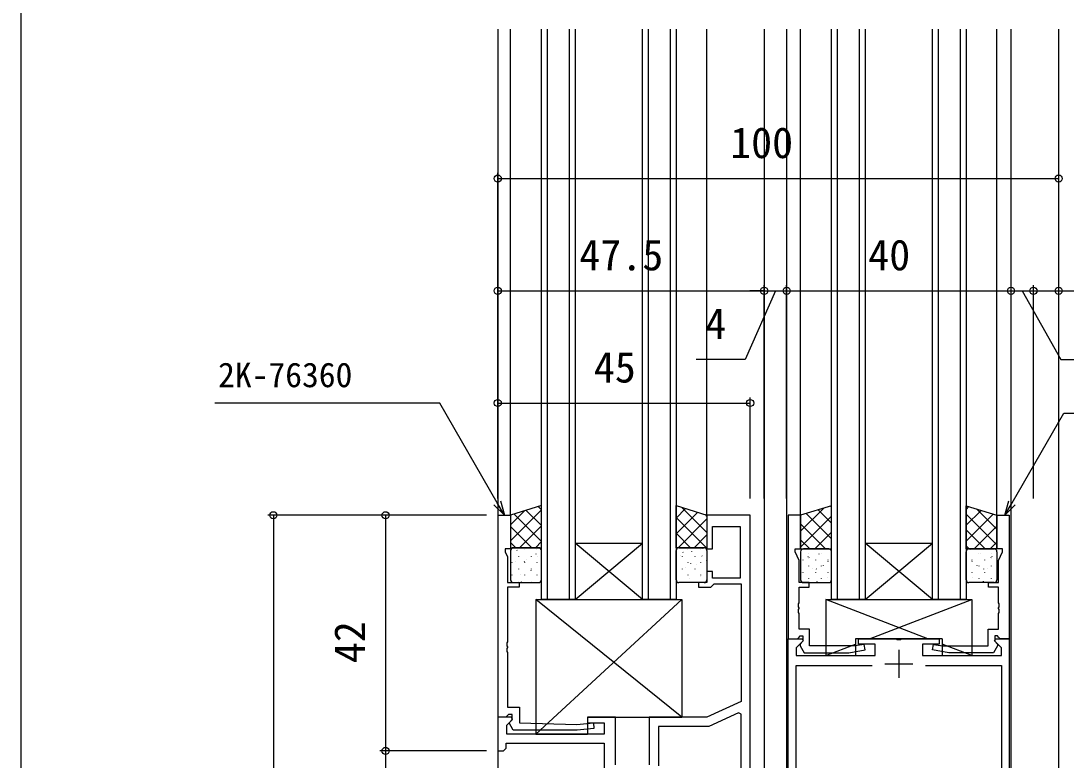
# Model space of a CAD drawing. Units: millimetres, scale not verified. Extents: x -437 to 438, y -681 to 679.
# Drawn here: x -436.7 to -250.4, y 3 to 134.7 of the extents above; entities that cross this region are included whole.
import ezdxf
from ezdxf.enums import TextEntityAlignment as Align

# ---------------------------------------------------------------- set-up
doc = ezdxf.new("R2010")
doc.units = ezdxf.units.MM
doc.header["$LTSCALE"] = 4
for name, color, linetype in [('0-2_YKK_11', 7, 'Continuous'), ('0-3_YKK_12', 2, 'Continuous'), ('0-4_YKK_13', 4, 'Continuous'), ('0-6_YKK_D', 6, 'Continuous'), ('0-7_YKK_ZWAK', 7, 'Continuous')]:
    doc.layers.add(name, color=color, linetype=linetype)
doc.styles.add('ＭＳ ゴシック', font='')
doc.styles.get('ＭＳ ゴシック').set_extended_font_data('MS Gothic')

msp = doc.modelspace()

# ---------------------------------------------------------------- linework, layer by layer
at = {"layer": '0-2_YKK_11'}
for p, q in [((-280.2, 22.6), (-280.2, 17.6)), ((-282.7, 20.1), (-277.7, 20.1))]:
    msp.add_line(p, q, dxfattribs=at)
for points in [[(-351.6, 10.6), (-351.6, 46.6), (-349.4, 46.6), (-349.4, 40.6), (-350.4, 40.6), (-350.4, 40.1), (-349.97, 39.178), (-349.97, 34.6), (-347.9, 34.6), (-347.9, 33.8), (-349.97, 33.8), (-349.97, 24.058), (-350.09, 23.875), (-350.09, 23.325), (-349.97, 23.142), (-349.97, 23.058), (-350.09, 22.875), (-350.09, 22.325), (-349.97, 22.142), (-349.97, 12.4), (-347.8, 12.4), (-347.8, 9.6), (-337.6, 9.3), (-334.65, 9.597), (-334.55, 8.603), (-337.55, 8.3), (-348.923, 8.3), (-349.674, 9.6), (-349.1, 10.174), (-349.1, 11.1), (-349.77, 11.1), (-349.97, 10.9), (-350.27, 10.6)], [(-299.9, 46.6), (-299.9, 24.6), (-298.27, 24.6), (-297.97, 24.9), (-297.77, 25.1), (-297.3, 25.1), (-297.3, 24.15), (-297.8, 23.65), (-297.8, 23.312), (-297.1, 22.1), (-289.092, 22.1), (-286.213, 22.608), (-286.387, 23.592), (-288.045, 23.3), (-296.1, 23.3), (-296.1, 26.3), (-297.97, 26.3), (-297.97, 29.092), (-298.09, 29.275), (-298.09, 29.825), (-297.97, 30.008), (-297.97, 30.092), (-298.09, 30.275), (-298.09, 30.825), (-297.97, 31.008), (-297.97, 33.8), (-296.2, 33.8), (-296.2, 34.6), (-297.97, 34.6), (-297.97, 38.535), (-298.7, 40.1), (-298.7, 40.6), (-297.7, 40.6), (-297.7, 46.6)], [(-260.5, 46.6), (-260.5, 24.6), (-262.13, 24.6), (-262.43, 24.9), (-262.63, 25.1), (-263.1, 25.1), (-263.1, 24.15), (-262.6, 23.65), (-262.6, 23.312), (-263.3, 22.1), (-271.308, 22.1), (-274.187, 22.608), (-274.013, 23.592), (-272.355, 23.3), (-264.3, 23.3), (-264.3, 26.3), (-262.43, 26.3), (-262.43, 29.092), (-262.31, 29.275), (-262.31, 29.825), (-262.43, 30.008), (-262.43, 30.092), (-262.31, 30.275), (-262.31, 30.825), (-262.43, 31.008), (-262.43, 33.8), (-264.2, 33.8), (-264.2, 34.6), (-262.43, 34.6), (-262.43, 38.535), (-261.7, 40.1), (-261.7, 40.6), (-262.7, 40.6), (-262.7, 46.6)]]:
    msp.add_lwpolyline(points, close=True, dxfattribs=at)
for points in [[(-306.7, -73.4), (-306.7, 46.6), (-314.4, 46.6), (-314.4, 40.6), (-313.4, 40.6), (-313.4, 44.6), (-308.5, 44.6), (-308.5, 35.4), (-313.4, 35.4), (-313.4, 36.6), (-314.4, 36.6), (-314.4, 34.6), (-315.9, 34.6), (-315.9, 33.8), (-313.7, 33.8), (-313.4, 34.1), (-313.1, 34.4), (-308.33, 34.4), (-308.33, 13.43), (-314.4, 10.6), (-324.7, 10.6), (-324.7, 2.1)], [(-299.9, -63.4), (-299.9, 24.6), (-297.424, 24.6), (-297.264, 24.212), (-298.5, 22.976), (-298.5, 21.6), (-284.4, 21.6), (-284.4, 23.6), (-287.4, 23.6), (-287.4, 24.6), (-280.658, 24.6), (-280.475, 24.48), (-279.925, 24.48), (-279.742, 24.6), (-273, 24.6), (-273, 23.6), (-276, 23.6), (-276, 21.6), (-261.9, 21.6), (-261.9, 22.976), (-263.136, 24.212), (-262.976, 24.6), (-260.5, 24.6)], [(-260.5, 24.6), (-260.5, -63.4)], [(-294.682, -30), (-298.5, -30), (-298.5, 19.8), (-284.976, 19.8)], [(-275.424, 19.8), (-261.9, 19.8), (-261.9, -30), (-265.718, -30)], [(-334.337, -61.77), (-308.33, -61.77), (-308.33, 11.121), (-308.793, 11.416), (-314.039, 8.97), (-323.07, 8.97), (-323.07, 1.97)], [(-330.7, 2.1), (-330.7, 10.6), (-335.7, 10.6), (-335.7, 9.6), (-332.7, 9.6), (-332.7, 7.6), (-350.07, 7.6), (-350.07, 9.206), (-349.064, 10.212), (-349.224, 10.6), (-351.7, 10.6), (-351.7, 4.6), (-350.7, 4.6), (-350.2, 5.1), (-350.2, 5.97), (-332.7, 5.97), (-332.7, 1.6)]]:
    msp.add_lwpolyline(points, dxfattribs=at)
at = {"layer": '0-3_YKK_12'}
for p, q in [((-351.7, 133.2), (-351.7, -73.4)), ((-349.4, 46.6), (-349.4, 133.2)), ((-343.9, 31.6), (-343.9, 133.2)), ((-342.9, 133.2), (-342.9, 31.6)), ((-338.9, 31.6), (-338.9, 133.2)), ((-337.9, 133.2), (-337.9, 31.6)), ((-325.9, 31.6), (-325.9, 133.2)), ((-324.9, 133.2), (-324.9, 31.6)), ((-320.9, 31.6), (-320.9, 133.2)), ((-319.9, 133.2), (-319.9, 31.6)), ((-314.4, 46.6), (-314.4, 133.2)), ((-304.2, 133.2), (-304.2, -73.4)), ((-300.2, 133.2), (-300.2, -63.4)), ((-297.7, 46.6), (-297.7, 133.2)), ((-292.2, 31.6), (-292.2, 133.2)), ((-291.2, 133.2), (-291.2, 31.6)), ((-287.2, 31.6), (-287.2, 133.2)), ((-286.2, 133.2), (-286.2, 31.6)), ((-274.2, 31.6), (-274.2, 133.2)), ((-273.2, 133.2), (-273.2, 31.6)), ((-269.2, 31.6), (-269.2, 133.2)), ((-268.2, 133.2), (-268.2, 31.6)), ((-262.7, 46.6), (-262.7, 133.2)), ((-260.2, -63.4), (-260.2, 133.2)), ((-337.9, 41.6), (-325.9, 41.6)), ((-337.9, 31.6), (-325.9, 41.6)), ((-325.9, 31.6), (-337.9, 41.6)), ((-286.2, 41.6), (-274.2, 41.6)), ((-286.2, 31.6), (-274.2, 41.6)), ((-274.2, 31.6), (-286.2, 41.6)), ((-337.9, 31.6), (-343.9, 31.6)), ((-337.9, 31.6), (-325.9, 31.6)), ((-319.9, 31.6), (-325.9, 31.6)), ((-286.2, 31.6), (-292.2, 31.6)), ((-286.2, 31.6), (-274.2, 31.6)), ((-268.2, 31.6), (-274.2, 31.6)), ((-268.2, 31.6), (-274.2, 31.6))]:
    msp.add_line(p, q, dxfattribs=at)
msp.add_lwpolyline([(-257.7, -98.4), (-251.7, -98.4), (-251.7, -73.4), (-251.7, 133.2)], dxfattribs=at)
at = {"layer": '0-4_YKK_13'}
for p, q in [((-349.4, 42.065), (-343.9, 47.565)), ((-349.4, 44.894), (-346.908, 47.386)), ((-348.771, 46.798), (-343.9, 41.928)), ((-346.62, 47.476), (-343.9, 44.756)), ((-344.47, 48.154), (-343.9, 47.584)), ((-319.9, 46.109), (-318.209, 47.801)), ((-319.9, 43.281), (-316.058, 47.123)), ((-318.868, 48.008), (-314.4, 43.54)), ((-314.738, 46.706), (-314.4, 46.369)), ((-297.7, 43.736), (-293.555, 47.881)), ((-297.7, 46.565), (-297.649, 46.616)), ((-296.724, 46.902), (-292.2, 42.377)), ((-294.564, 47.569), (-292.2, 45.206)), ((-292.403, 48.237), (-292.2, 48.034)), ((-267.691, 48.143), (-268.2, 47.634)), ((-265.531, 47.475), (-268.2, 44.806)), ((-262.7, 41.308), (-268.2, 46.808)), ((-263.37, 46.807), (-268.2, 41.977)), ((-262.7, 44.136), (-266.266, 47.702)), ((-347.821, 40.815), (-343.9, 44.737)), ((-319.9, 46.212), (-314.503, 40.815)), ((-319.537, 40.815), (-314.4, 45.952)), ((-297.7, 40.908), (-292.2, 46.408)), ((-297.7, 45.049), (-293.251, 40.6)), ((-349.4, 44.599), (-345.616, 40.815)), ((-319.9, 43.383), (-317.332, 40.815)), ((-316.709, 40.815), (-314.4, 43.124)), ((-295.18, 40.6), (-292.2, 43.58)), ((-264.82, 40.6), (-268.2, 43.98)), ((-262.7, 44.649), (-266.749, 40.6)), ((-349.4, 41.771), (-348.444, 40.815)), ((-344.993, 40.815), (-343.9, 41.908)), ((-297.7, 42.22), (-296.08, 40.6)), ((-267.649, 40.6), (-268.2, 41.151)), ((-262.7, 41.82), (-263.92, 40.6)), ((-349.4, 40.315), (-349.4, 35.1)), ((-349.219, 40.396), (-349.217, 40.388)), ((-349.185, 40.52), (-349.185, 40.483)), ((-344.4, 40.815), (-348.9, 40.815)), ((-348.302, 40.385), (-348.261, 40.322)), ((-347.974, 39.309), (-347.974, 39.271)), ((-346.942, 40.52), (-346.942, 40.483)), ((-345.731, 39.309), (-345.731, 39.271)), ((-344.925, 39.722), (-344.883, 39.659)), ((-344.7, 40.52), (-344.7, 40.483)), ((-344.56, 39.272), (-344.557, 39.265)), ((-343.9, 35.1), (-343.9, 40.315)), ((-319.9, 35.1), (-319.9, 40.315)), ((-319.4, 40.815), (-314.9, 40.815)), ((-319.052, 39.444), (-319.05, 39.437)), ((-318.821, 39.309), (-318.821, 39.271)), ((-318.686, 40.034), (-318.645, 39.971)), ((-317.79, 40.52), (-317.79, 40.483)), ((-317.181, 40.176), (-317.178, 40.169)), ((-316.579, 39.309), (-316.579, 39.271)), ((-315.547, 40.52), (-315.547, 40.483)), ((-315.309, 39.371), (-315.267, 39.308)), ((-315.209, 40.626), (-315.207, 40.618)), ((-314.4, 40.315), (-314.4, 35.1)), ((-297.7, 40.1), (-297.7, 35.1)), ((-292.7, 40.6), (-297.2, 40.6)), ((-296.391, 39.225), (-296.388, 39.218)), ((-296.283, 39.867), (-296.283, 39.83)), ((-294.432, 39.71), (-294.429, 39.703)), ((-294.041, 39.867), (-294.041, 39.83)), ((-292.56, 40.442), (-292.558, 40.435)), ((-292.351, 40.6), (-292.2, 40.751)), ((-292.2, 35.1), (-292.2, 40.1)), ((-268.2, 35.1), (-268.2, 40.1)), ((-267.7, 40.6), (-263.2, 40.6)), ((-267.44, 40.442), (-267.442, 40.435)), ((-265.959, 39.867), (-265.959, 39.83)), ((-265.568, 39.71), (-265.571, 39.703)), ((-263.717, 39.867), (-263.717, 39.83)), ((-263.609, 39.225), (-263.612, 39.218)), ((-262.7, 40.1), (-262.7, 35.1)), ((-349.185, 38.24), (-349.185, 38.203)), ((-348.491, 38.338), (-348.488, 38.331)), ((-346.967, 38.368), (-346.926, 38.305)), ((-346.942, 38.24), (-346.942, 38.203)), ((-346.519, 38.787), (-346.517, 38.78)), ((-344.7, 38.24), (-344.7, 38.203)), ((-318.311, 37.352), (-318.309, 37.345)), ((-317.79, 38.24), (-317.79, 38.203)), ((-317.351, 38.017), (-317.31, 37.954)), ((-316.352, 37.836), (-316.35, 37.829)), ((-315.547, 38.24), (-315.547, 38.203)), ((-314.481, 38.568), (-314.478, 38.561)), ((-297.314, 38.656), (-297.314, 38.619)), ((-296.283, 37.587), (-296.283, 37.55)), ((-296.247, 39.079), (-296.205, 39.016)), ((-295.072, 38.656), (-295.072, 38.619)), ((-294.041, 37.587), (-294.041, 37.55)), ((-293.691, 37.617), (-293.688, 37.61)), ((-292.869, 38.415), (-292.828, 38.353)), ((-292.829, 38.656), (-292.829, 38.619)), ((-267.131, 38.415), (-267.172, 38.353)), ((-267.171, 38.656), (-267.171, 38.619)), ((-266.309, 37.617), (-266.312, 37.61)), ((-265.959, 37.587), (-265.959, 37.55)), ((-264.928, 38.656), (-264.928, 38.619)), ((-263.753, 39.079), (-263.795, 39.016)), ((-263.717, 37.587), (-263.717, 37.55)), ((-349.185, 35.96), (-349.185, 35.923)), ((-347.974, 37.029), (-347.974, 36.991)), ((-347.662, 35.998), (-347.66, 35.991)), ((-346.942, 35.96), (-346.942, 35.923)), ((-345.791, 36.73), (-345.788, 36.723)), ((-345.731, 37.029), (-345.731, 36.991)), ((-344.7, 35.96), (-344.7, 35.923)), ((-318.821, 37.029), (-318.821, 36.991)), ((-317.79, 35.96), (-317.79, 35.923)), ((-316.579, 37.029), (-316.579, 36.991)), ((-315.611, 35.744), (-315.609, 35.737)), ((-315.547, 35.96), (-315.547, 35.923)), ((-297.534, 36.436), (-297.531, 36.429)), ((-297.314, 36.376), (-297.314, 36.339)), ((-295.662, 37.168), (-295.66, 37.161)), ((-295.072, 36.376), (-295.072, 36.339)), ((-294.912, 37.062), (-294.87, 36.999)), ((-292.962, 35.56), (-292.96, 35.553)), ((-292.829, 36.376), (-292.829, 36.339)), ((-267.171, 36.376), (-267.171, 36.339)), ((-267.038, 35.56), (-267.04, 35.553)), ((-265.088, 37.062), (-265.13, 36.999)), ((-264.928, 36.376), (-264.928, 36.339)), ((-264.338, 37.168), (-264.34, 37.161)), ((-348.9, 34.6), (-344.4, 34.6)), ((-347.974, 34.749), (-347.974, 34.711)), ((-347.521, 34.766), (-347.48, 34.703)), ((-345.731, 34.749), (-345.731, 34.711)), ((-314.9, 34.6), (-319.4, 34.6)), ((-318.821, 34.749), (-318.821, 34.711)), ((-317.583, 35.294), (-317.58, 35.287)), ((-316.579, 34.749), (-316.579, 34.711)), ((-297.2, 34.6), (-292.7, 34.6)), ((-296.283, 35.307), (-296.283, 35.27)), ((-294.834, 34.828), (-294.831, 34.821)), ((-294.041, 35.307), (-294.041, 35.27)), ((-263.2, 34.6), (-267.7, 34.6)), ((-265.959, 35.307), (-265.959, 35.27)), ((-265.166, 34.828), (-265.169, 34.821)), ((-263.717, 35.307), (-263.717, 35.27)), ((-344.9, 31.6), (-344.9, 7.6)), ((-318.9, 31.6), (-344.9, 7.6)), ((-318.9, 10.6), (-344.9, 31.6)), ((-293.2, 31.599), (-293.2, 21.6)), ((-275, 24.6), (-293.2, 31.599)), ((-285.4, 24.6), (-267.2, 31.599)), ((-287.9, 24.6), (-287.9, 21.6)), ((-272.5, 24.6), (-287.9, 24.6)), ((-272.5, 24.6), (-272.5, 21.6)), ((-293.2, 21.6), (-287.9, 23.638)), ((-267.2, 21.6), (-272.5, 23.638)), ((-293.2, 21.6), (-287.9, 21.6)), ((-272.5, 21.6), (-267.2, 21.6)), ((-335.7, 10.6), (-335.7, 7.6)), ((-335.7, 10.6), (-318.9, 10.6)), ((-344.9, 7.6), (-335.7, 7.6))]:
    msp.add_line(p, q, dxfattribs=at)
for points in [[(-349.4, 46.6), (-349.4, 40.815), (-343.9, 40.815), (-343.9, 48.334)], [(-314.4, 46.6), (-314.4, 40.815), (-319.9, 40.815), (-319.9, 48.334)], [(-297.7, 46.6), (-297.7, 40.6), (-292.2, 40.6), (-292.2, 48.3)], [(-262.7, 46.6), (-262.7, 40.6), (-268.2, 40.6), (-268.2, 48.3)]]:
    msp.add_lwpolyline(points, close=True, dxfattribs=at)
for points in [[(-344.9, 31.6), (-318.9, 31.6), (-318.9, 10.6)], [(-293.2, 31.599), (-267.2, 31.599), (-267.2, 21.6)]]:
    msp.add_lwpolyline(points, dxfattribs=at)
for centre, start, end in [((-348.9, 40.315), 90, 180), ((-344.4, 40.315), 0, 90), ((-319.4, 40.315), 90, 180), ((-314.9, 40.315), 0, 90), ((-297.2, 40.1), 90, 180), ((-292.7, 40.1), 0, 90), ((-267.7, 40.1), 90, 180), ((-263.2, 40.1), 0, 90), ((-348.9, 35.1), 180, 270), ((-344.4, 35.1), 270, 0), ((-319.4, 35.1), 180, 270), ((-314.9, 35.1), 270, 0), ((-297.2, 35.1), 180, 270), ((-292.7, 35.1), 270, 0), ((-267.7, 35.1), 180, 270), ((-263.2, 35.1), 270, 0)]:
    msp.add_arc(centre, 0.5, start, end, dxfattribs=at)
at = {"layer": '0-6_YKK_D'}
for p, q in [((-351.7, 49.6), (-351.7, 107.6)), ((-351.7, 106.6), (-251.7, 106.6)), ((-251.7, 49.6), (-251.7, 107.6)), ((-351.7, 49.6), (-351.7, 87.6)), ((-304.2, 49.6), (-304.2, 87.6)), ((-304.2, 49.6), (-304.2, 87.6)), ((-300.2, 49.6), (-300.2, 87.6)), ((-300.2, 49.6), (-300.2, 87.6)), ((-260.2, 49.6), (-260.2, 87.6)), ((-260.2, 49.6), (-260.2, 87.6)), ((-256.2, 49.6), (-256.2, 87.6)), ((-256.2, 49.6), (-256.2, 87.6)), ((-251.7, 49.6), (-251.7, 87.6)), ((-351.7, 86.6), (-304.2, 86.6)), ((-304.2, 86.6), (-306.75, 86.6)), ((-304.2, 86.6), (-300.2, 86.6)), ((-304.2, 86.6), (-300.2, 86.6)), ((-300.2, 86.6), (-297.65, 86.6)), ((-300.2, 86.6), (-260.2, 86.6)), ((-260.2, 86.6), (-256.2, 86.6)), ((-351.7, 49.6), (-351.7, 67.6)), ((-306.7, 49.6), (-306.7, 67.6)), ((-351.7, 66.6), (-306.7, 66.6)), ((-353.7, 46.6), (-392.7, 46.6)), ((-391.7, 46.6), (-391.7, -88.4)), ((-353.7, 46.6), (-372.7, 46.6)), ((-371.7, 46.6), (-371.7, 4.6)), ((-353.7, 4.6), (-372.7, 4.6)), ((-353.7, 4.6), (-372.7, 4.6)), ((-371.7, 4.6), (-371.7, -5.4))]:
    msp.add_line(p, q, dxfattribs=at)
for points in [[(-302.2, 86.6), (-307.611, 74.36), (-316.341, 74.36)], [(-258.2, 86.6), (-251.335, 74.36), (-242.605, 74.36)], [(-256.2, 86.6), (-251.7, 86.6), (-232.963, 86.6)], [(-350.498, 46.6), (-351.773, 48.809), (-362.045, 66.6), (-402.124, 66.6)], [(-261.297, 46.597), (-260.022, 48.805), (-250.786, 64.802), (-209.672, 64.802)], [(-351.181, 49.15), (-350.498, 46.6), (-352.365, 48.467)], [(-259.431, 48.464), (-261.297, 46.597), (-260.614, 49.147)]]:
    msp.add_lwpolyline(points, dxfattribs=at)
for centre in [(-351.7, 106.6), (-251.7, 106.6), (-351.7, 86.6), (-304.2, 86.6), (-304.2, 86.6), (-300.2, 86.6), (-300.2, 86.6), (-260.2, 86.6), (-260.2, 86.6), (-256.2, 86.6), (-256.2, 86.6), (-251.7, 86.6), (-351.7, 66.6), (-306.7, 66.6), (-391.7, 46.6), (-371.7, 46.6), (-371.7, 4.6), (-371.7, 4.6)]:
    msp.add_circle(centre, 0.637, dxfattribs=at)
at = {"layer": '0-7_YKK_ZWAK'}
msp.add_line((-436.7, 643.8), (-436.7, -681.2), dxfattribs=at)

# ---------------------------------------------------------------- texts
at = {"layer": '0-6_YKK_D', "style": 'ＭＳ ゴシック'}
for s, height, p in [('100', 5.499, (-310.265, 108.6)), ('47.5', 5.499, (-337.155, 88.6)), ('40', 5.499, (-285.655, 88.6)), ('4', 5.499, (-314.725, 76.36)), ('45', 5.499, (-334.569, 68.6)), ('2K-76360', 4.399, (-401.549, 68.1))]:
    msp.add_text(s, height=height, dxfattribs=at).set_placement(p, align=Align.BOTTOM_LEFT)
msp.add_text('42', height=5.499, rotation=90, dxfattribs=at).set_placement((-373.7, 20.231), align=Align.BOTTOM_LEFT)

doc.saveas('drawing.dxf')
